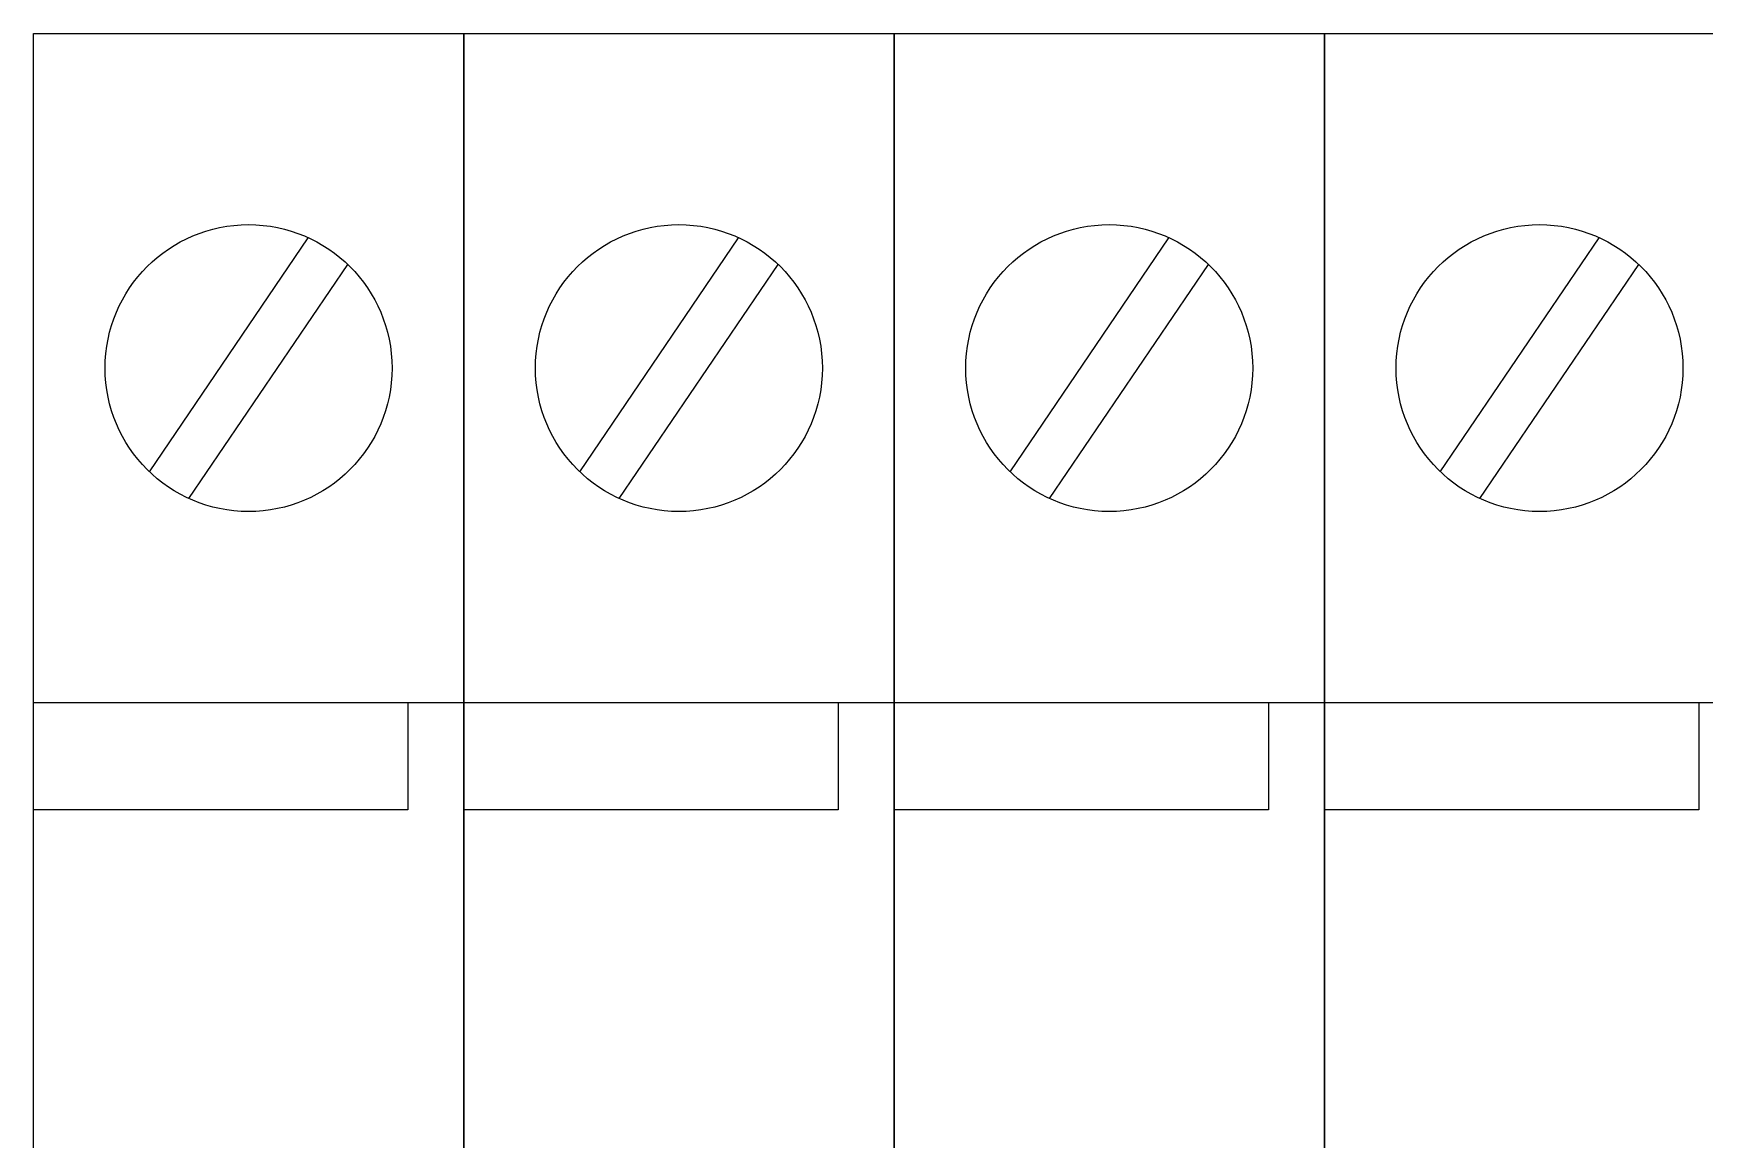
# Model space of a CAD drawing. Header units: millimetres. Extents: x 2139 to 5034, y 655 to 2700.
# Drawn here: x 4212 to 4267, y 1510.3 to 1546.7 of the extents above; entities that cross this region are included whole.
import ezdxf

# ---------------------------------------------------------------- set-up
doc = ezdxf.new("R2010")
doc.units = ezdxf.units.MM

msp = doc.modelspace()

# ---------------------------------------------------------------- linework, layer by layer
at = {"color": 7}
for points in [[(4211.989, 1546.711), (4226.151, 1546.711), (4226.151, 1468.033), (4211.989, 1468.033)], [(4211.989, 1546.711), (4226.151, 1546.711), (4226.151, 1524.681), (4211.989, 1524.681)], [(4211.989, 1546.711), (4226.151, 1546.711), (4226.151, 1468.033), (4211.989, 1468.033)], [(4211.989, 1546.711), (4226.151, 1546.711), (4226.151, 1524.681), (4211.989, 1524.681)], [(4211.989, 1546.711), (4226.151, 1546.711), (4226.151, 1468.033), (4211.989, 1468.033)], [(4211.989, 1546.711), (4226.151, 1546.711), (4226.151, 1524.681), (4211.989, 1524.681)], [(4211.989, 1546.711), (4226.151, 1546.711), (4226.151, 1468.033), (4211.989, 1468.033)], [(4211.989, 1546.711), (4226.151, 1546.711), (4226.151, 1524.681), (4211.989, 1524.681)], [(4211.989, 1546.711), (4226.151, 1546.711), (4226.151, 1468.033), (4211.989, 1468.033)], [(4211.989, 1546.711), (4226.151, 1546.711), (4226.151, 1524.681), (4211.989, 1524.681)], [(4211.989, 1546.711), (4226.151, 1546.711), (4226.151, 1468.033), (4211.989, 1468.033)], [(4211.989, 1546.711), (4226.151, 1546.711), (4226.151, 1524.681), (4211.989, 1524.681)], [(4211.989, 1546.711), (4226.151, 1546.711), (4226.151, 1468.033), (4211.989, 1468.033)], [(4211.989, 1546.711), (4226.151, 1546.711), (4226.151, 1524.681), (4211.989, 1524.681)], [(4211.989, 1546.711), (4226.151, 1546.711), (4226.151, 1468.033), (4211.989, 1468.033)], [(4211.989, 1546.711), (4226.151, 1546.711), (4226.151, 1524.681), (4211.989, 1524.681)], [(4211.989, 1546.711), (4226.151, 1546.711), (4226.151, 1468.033), (4211.989, 1468.033)], [(4211.989, 1546.711), (4226.151, 1546.711), (4226.151, 1524.681), (4211.989, 1524.681)], [(4211.989, 1546.711), (4226.151, 1546.711), (4226.151, 1468.033), (4211.989, 1468.033)], [(4211.989, 1546.711), (4226.151, 1546.711), (4226.151, 1524.681), (4211.989, 1524.681)], [(4211.989, 1546.711), (4226.151, 1546.711), (4226.151, 1468.033), (4211.989, 1468.033)], [(4211.989, 1546.711), (4226.151, 1546.711), (4226.151, 1524.681), (4211.989, 1524.681)], [(4211.989, 1546.711), (4226.151, 1546.711), (4226.151, 1468.033), (4211.989, 1468.033)], [(4211.989, 1546.711), (4226.151, 1546.711), (4226.151, 1524.681), (4211.989, 1524.681)], [(4211.989, 1546.711), (4226.151, 1546.711), (4226.151, 1468.033), (4211.989, 1468.033)], [(4211.989, 1546.711), (4226.151, 1546.711), (4226.151, 1524.681), (4211.989, 1524.681)], [(4211.989, 1546.711), (4226.151, 1546.711), (4226.151, 1468.033), (4211.989, 1468.033)], [(4211.989, 1546.711), (4226.151, 1546.711), (4226.151, 1524.681), (4211.989, 1524.681)], [(4211.989, 1546.711), (4226.151, 1546.711), (4226.151, 1468.033), (4211.989, 1468.033)], [(4211.989, 1546.711), (4226.151, 1546.711), (4226.151, 1524.681), (4211.989, 1524.681)], [(4211.989, 1546.711), (4226.151, 1546.711), (4226.151, 1468.033), (4211.989, 1468.033)], [(4211.989, 1546.711), (4226.151, 1546.711), (4226.151, 1524.681), (4211.989, 1524.681)], [(4211.989, 1546.711), (4226.151, 1546.711), (4226.151, 1468.033), (4211.989, 1468.033)], [(4211.989, 1546.711), (4226.151, 1546.711), (4226.151, 1524.681), (4211.989, 1524.681)], [(4211.989, 1546.711), (4226.151, 1546.711), (4226.151, 1468.033), (4211.989, 1468.033)], [(4211.989, 1546.711), (4226.151, 1546.711), (4226.151, 1524.681), (4211.989, 1524.681)], [(4211.989, 1546.711), (4226.151, 1546.711), (4226.151, 1468.033), (4211.989, 1468.033)], [(4211.989, 1546.711), (4226.151, 1546.711), (4226.151, 1524.681), (4211.989, 1524.681)], [(4211.989, 1546.711), (4226.151, 1546.711), (4226.151, 1468.033), (4211.989, 1468.033)], [(4211.989, 1546.711), (4226.151, 1546.711), (4226.151, 1524.681), (4211.989, 1524.681)], [(4226.151, 1546.711), (4240.314, 1546.711), (4240.314, 1468.033), (4226.151, 1468.033)], [(4226.151, 1546.711), (4240.314, 1546.711), (4240.314, 1524.681), (4226.151, 1524.681)], [(4226.151, 1546.711), (4240.314, 1546.711), (4240.314, 1468.033), (4226.151, 1468.033)], [(4226.151, 1546.711), (4240.314, 1546.711), (4240.314, 1524.681), (4226.151, 1524.681)], [(4226.151, 1546.711), (4240.314, 1546.711), (4240.314, 1468.033), (4226.151, 1468.033)], [(4226.151, 1546.711), (4240.314, 1546.711), (4240.314, 1524.681), (4226.151, 1524.681)], [(4226.151, 1546.711), (4240.314, 1546.711), (4240.314, 1468.033), (4226.151, 1468.033)], [(4226.151, 1546.711), (4240.314, 1546.711), (4240.314, 1524.681), (4226.151, 1524.681)], [(4226.151, 1546.711), (4240.314, 1546.711), (4240.314, 1468.033), (4226.151, 1468.033)], [(4226.151, 1546.711), (4240.314, 1546.711), (4240.314, 1524.681), (4226.151, 1524.681)], [(4226.151, 1546.711), (4240.314, 1546.711), (4240.314, 1468.033), (4226.151, 1468.033)], [(4226.151, 1546.711), (4240.314, 1546.711), (4240.314, 1524.681), (4226.151, 1524.681)], [(4226.151, 1546.711), (4240.314, 1546.711), (4240.314, 1468.033), (4226.151, 1468.033)], [(4226.151, 1546.711), (4240.314, 1546.711), (4240.314, 1524.681), (4226.151, 1524.681)], [(4226.151, 1546.711), (4240.314, 1546.711), (4240.314, 1468.033), (4226.151, 1468.033)], [(4226.151, 1546.711), (4240.314, 1546.711), (4240.314, 1524.681), (4226.151, 1524.681)], [(4226.151, 1546.711), (4240.314, 1546.711), (4240.314, 1468.033), (4226.151, 1468.033)], [(4226.151, 1546.711), (4240.314, 1546.711), (4240.314, 1524.681), (4226.151, 1524.681)], [(4226.151, 1546.711), (4240.314, 1546.711), (4240.314, 1468.033), (4226.151, 1468.033)], [(4226.151, 1546.711), (4240.314, 1546.711), (4240.314, 1524.681), (4226.151, 1524.681)], [(4226.151, 1546.711), (4240.314, 1546.711), (4240.314, 1468.033), (4226.151, 1468.033)], [(4226.151, 1546.711), (4240.314, 1546.711), (4240.314, 1524.681), (4226.151, 1524.681)], [(4226.151, 1546.711), (4240.314, 1546.711), (4240.314, 1468.033), (4226.151, 1468.033)], [(4226.151, 1546.711), (4240.314, 1546.711), (4240.314, 1524.681), (4226.151, 1524.681)], [(4226.151, 1546.711), (4240.314, 1546.711), (4240.314, 1468.033), (4226.151, 1468.033)], [(4226.151, 1546.711), (4240.314, 1546.711), (4240.314, 1524.681), (4226.151, 1524.681)], [(4226.151, 1546.711), (4240.314, 1546.711), (4240.314, 1468.033), (4226.151, 1468.033)], [(4226.151, 1546.711), (4240.314, 1546.711), (4240.314, 1524.681), (4226.151, 1524.681)], [(4226.151, 1546.711), (4240.314, 1546.711), (4240.314, 1468.033), (4226.151, 1468.033)], [(4226.151, 1546.711), (4240.314, 1546.711), (4240.314, 1524.681), (4226.151, 1524.681)], [(4226.151, 1546.711), (4240.314, 1546.711), (4240.314, 1468.033), (4226.151, 1468.033)], [(4226.151, 1546.711), (4240.314, 1546.711), (4240.314, 1524.681), (4226.151, 1524.681)], [(4226.151, 1546.711), (4240.314, 1546.711), (4240.314, 1468.033), (4226.151, 1468.033)], [(4226.151, 1546.711), (4240.314, 1546.711), (4240.314, 1524.681), (4226.151, 1524.681)], [(4226.151, 1546.711), (4240.314, 1546.711), (4240.314, 1468.033), (4226.151, 1468.033)], [(4226.151, 1546.711), (4240.314, 1546.711), (4240.314, 1524.681), (4226.151, 1524.681)], [(4226.151, 1546.711), (4240.314, 1546.711), (4240.314, 1468.033), (4226.151, 1468.033)], [(4226.151, 1546.711), (4240.314, 1546.711), (4240.314, 1524.681), (4226.151, 1524.681)], [(4226.151, 1546.711), (4240.314, 1546.711), (4240.314, 1468.033), (4226.151, 1468.033)], [(4226.151, 1546.711), (4240.314, 1546.711), (4240.314, 1524.681), (4226.151, 1524.681)], [(4240.314, 1546.711), (4254.476, 1546.711), (4254.476, 1468.033), (4240.314, 1468.033)], [(4240.314, 1546.711), (4254.476, 1546.711), (4254.476, 1524.681), (4240.314, 1524.681)], [(4240.314, 1546.711), (4254.476, 1546.711), (4254.476, 1468.033), (4240.314, 1468.033)], [(4240.314, 1546.711), (4254.476, 1546.711), (4254.476, 1524.681), (4240.314, 1524.681)], [(4240.314, 1546.711), (4254.476, 1546.711), (4254.476, 1468.033), (4240.314, 1468.033)], [(4240.314, 1546.711), (4254.476, 1546.711), (4254.476, 1524.681), (4240.314, 1524.681)], [(4240.314, 1546.711), (4254.476, 1546.711), (4254.476, 1468.033), (4240.314, 1468.033)], [(4240.314, 1546.711), (4254.476, 1546.711), (4254.476, 1524.681), (4240.314, 1524.681)], [(4240.314, 1546.711), (4254.476, 1546.711), (4254.476, 1468.033), (4240.314, 1468.033)], [(4240.314, 1546.711), (4254.476, 1546.711), (4254.476, 1524.681), (4240.314, 1524.681)], [(4240.314, 1546.711), (4254.476, 1546.711), (4254.476, 1468.033), (4240.314, 1468.033)], [(4240.314, 1546.711), (4254.476, 1546.711), (4254.476, 1524.681), (4240.314, 1524.681)], [(4240.314, 1546.711), (4254.476, 1546.711), (4254.476, 1468.033), (4240.314, 1468.033)], [(4240.314, 1546.711), (4254.476, 1546.711), (4254.476, 1524.681), (4240.314, 1524.681)], [(4240.314, 1546.711), (4254.476, 1546.711), (4254.476, 1468.033), (4240.314, 1468.033)], [(4240.314, 1546.711), (4254.476, 1546.711), (4254.476, 1524.681), (4240.314, 1524.681)], [(4240.314, 1546.711), (4254.476, 1546.711), (4254.476, 1468.033), (4240.314, 1468.033)], [(4240.314, 1546.711), (4254.476, 1546.711), (4254.476, 1524.681), (4240.314, 1524.681)], [(4240.314, 1546.711), (4254.476, 1546.711), (4254.476, 1468.033), (4240.314, 1468.033)], [(4240.314, 1546.711), (4254.476, 1546.711), (4254.476, 1524.681), (4240.314, 1524.681)], [(4240.314, 1546.711), (4254.476, 1546.711), (4254.476, 1468.033), (4240.314, 1468.033)], [(4240.314, 1546.711), (4254.476, 1546.711), (4254.476, 1524.681), (4240.314, 1524.681)], [(4240.314, 1546.711), (4254.476, 1546.711), (4254.476, 1468.033), (4240.314, 1468.033)], [(4240.314, 1546.711), (4254.476, 1546.711), (4254.476, 1524.681), (4240.314, 1524.681)], [(4240.314, 1546.711), (4254.476, 1546.711), (4254.476, 1468.033), (4240.314, 1468.033)], [(4240.314, 1546.711), (4254.476, 1546.711), (4254.476, 1524.681), (4240.314, 1524.681)], [(4240.314, 1546.711), (4254.476, 1546.711), (4254.476, 1468.033), (4240.314, 1468.033)], [(4240.314, 1546.711), (4254.476, 1546.711), (4254.476, 1524.681), (4240.314, 1524.681)], [(4240.314, 1546.711), (4254.476, 1546.711), (4254.476, 1468.033), (4240.314, 1468.033)], [(4240.314, 1546.711), (4254.476, 1546.711), (4254.476, 1524.681), (4240.314, 1524.681)], [(4240.314, 1546.711), (4254.476, 1546.711), (4254.476, 1468.033), (4240.314, 1468.033)], [(4240.314, 1546.711), (4254.476, 1546.711), (4254.476, 1524.681), (4240.314, 1524.681)], [(4240.314, 1546.711), (4254.476, 1546.711), (4254.476, 1468.033), (4240.314, 1468.033)], [(4240.314, 1546.711), (4254.476, 1546.711), (4254.476, 1524.681), (4240.314, 1524.681)], [(4240.314, 1546.711), (4254.476, 1546.711), (4254.476, 1468.033), (4240.314, 1468.033)], [(4240.314, 1546.711), (4254.476, 1546.711), (4254.476, 1524.681), (4240.314, 1524.681)], [(4240.314, 1546.711), (4254.476, 1546.711), (4254.476, 1468.033), (4240.314, 1468.033)], [(4240.314, 1546.711), (4254.476, 1546.711), (4254.476, 1524.681), (4240.314, 1524.681)], [(4240.314, 1546.711), (4254.476, 1546.711), (4254.476, 1468.033), (4240.314, 1468.033)], [(4240.314, 1546.711), (4254.476, 1546.711), (4254.476, 1524.681), (4240.314, 1524.681)], [(4254.476, 1546.711), (4268.638, 1546.711), (4268.638, 1468.033), (4254.476, 1468.033)], [(4254.476, 1546.711), (4268.638, 1546.711), (4268.638, 1524.681), (4254.476, 1524.681)], [(4254.476, 1546.711), (4268.638, 1546.711), (4268.638, 1468.033), (4254.476, 1468.033)], [(4254.476, 1546.711), (4268.638, 1546.711), (4268.638, 1524.681), (4254.476, 1524.681)], [(4254.476, 1546.711), (4268.638, 1546.711), (4268.638, 1468.033), (4254.476, 1468.033)], [(4254.476, 1546.711), (4268.638, 1546.711), (4268.638, 1524.681), (4254.476, 1524.681)], [(4254.476, 1546.711), (4268.638, 1546.711), (4268.638, 1468.033), (4254.476, 1468.033)], [(4254.476, 1546.711), (4268.638, 1546.711), (4268.638, 1524.681), (4254.476, 1524.681)], [(4254.476, 1546.711), (4268.638, 1546.711), (4268.638, 1468.033), (4254.476, 1468.033)], [(4254.476, 1546.711), (4268.638, 1546.711), (4268.638, 1524.681), (4254.476, 1524.681)], [(4254.476, 1546.711), (4268.638, 1546.711), (4268.638, 1468.033), (4254.476, 1468.033)], [(4254.476, 1546.711), (4268.638, 1546.711), (4268.638, 1524.681), (4254.476, 1524.681)], [(4254.476, 1546.711), (4268.638, 1546.711), (4268.638, 1468.033), (4254.476, 1468.033)], [(4254.476, 1546.711), (4268.638, 1546.711), (4268.638, 1524.681), (4254.476, 1524.681)], [(4254.476, 1546.711), (4268.638, 1546.711), (4268.638, 1468.033), (4254.476, 1468.033)], [(4254.476, 1546.711), (4268.638, 1546.711), (4268.638, 1524.681), (4254.476, 1524.681)], [(4254.476, 1546.711), (4268.638, 1546.711), (4268.638, 1468.033), (4254.476, 1468.033)], [(4254.476, 1546.711), (4268.638, 1546.711), (4268.638, 1524.681), (4254.476, 1524.681)], [(4254.476, 1546.711), (4268.638, 1546.711), (4268.638, 1468.033), (4254.476, 1468.033)], [(4254.476, 1546.711), (4268.638, 1546.711), (4268.638, 1524.681), (4254.476, 1524.681)], [(4254.476, 1546.711), (4268.638, 1546.711), (4268.638, 1468.033), (4254.476, 1468.033)], [(4254.476, 1546.711), (4268.638, 1546.711), (4268.638, 1524.681), (4254.476, 1524.681)], [(4254.476, 1546.711), (4268.638, 1546.711), (4268.638, 1468.033), (4254.476, 1468.033)], [(4254.476, 1546.711), (4268.638, 1546.711), (4268.638, 1524.681), (4254.476, 1524.681)], [(4254.476, 1546.711), (4268.638, 1546.711), (4268.638, 1468.033), (4254.476, 1468.033)], [(4254.476, 1546.711), (4268.638, 1546.711), (4268.638, 1524.681), (4254.476, 1524.681)], [(4254.476, 1546.711), (4268.638, 1546.711), (4268.638, 1468.033), (4254.476, 1468.033)], [(4254.476, 1546.711), (4268.638, 1546.711), (4268.638, 1524.681), (4254.476, 1524.681)], [(4254.476, 1546.711), (4268.638, 1546.711), (4268.638, 1468.033), (4254.476, 1468.033)], [(4254.476, 1546.711), (4268.638, 1546.711), (4268.638, 1524.681), (4254.476, 1524.681)], [(4254.476, 1546.711), (4268.638, 1546.711), (4268.638, 1468.033), (4254.476, 1468.033)], [(4254.476, 1546.711), (4268.638, 1546.711), (4268.638, 1524.681), (4254.476, 1524.681)], [(4254.476, 1546.711), (4268.638, 1546.711), (4268.638, 1468.033), (4254.476, 1468.033)], [(4254.476, 1546.711), (4268.638, 1546.711), (4268.638, 1524.681), (4254.476, 1524.681)], [(4254.476, 1546.711), (4268.638, 1546.711), (4268.638, 1468.033), (4254.476, 1468.033)], [(4254.476, 1546.711), (4268.638, 1546.711), (4268.638, 1524.681), (4254.476, 1524.681)], [(4254.476, 1546.711), (4268.638, 1546.711), (4268.638, 1468.033), (4254.476, 1468.033)], [(4254.476, 1546.711), (4268.638, 1546.711), (4268.638, 1524.681), (4254.476, 1524.681)], [(4254.476, 1546.711), (4268.638, 1546.711), (4268.638, 1468.033), (4254.476, 1468.033)], [(4254.476, 1546.711), (4268.638, 1546.711), (4268.638, 1524.681), (4254.476, 1524.681)]]:
    msp.add_lwpolyline(points, close=True, dxfattribs=at)
for points in [[(4215.806, 1532.286), (4221.035, 1539.988)], [(4215.806, 1532.286), (4221.035, 1539.988)], [(4215.806, 1532.286), (4221.035, 1539.988)], [(4215.806, 1532.286), (4221.035, 1539.988)], [(4215.806, 1532.286), (4221.035, 1539.988)], [(4215.806, 1532.286), (4221.035, 1539.988)], [(4215.806, 1532.286), (4221.035, 1539.988)], [(4215.806, 1532.286), (4221.035, 1539.988)], [(4215.806, 1532.286), (4221.035, 1539.988)], [(4215.806, 1532.286), (4221.035, 1539.988)], [(4215.806, 1532.286), (4221.035, 1539.988)], [(4215.806, 1532.286), (4221.035, 1539.988)], [(4215.806, 1532.286), (4221.035, 1539.988)], [(4215.806, 1532.286), (4221.035, 1539.988)], [(4215.806, 1532.286), (4221.035, 1539.988)], [(4215.806, 1532.286), (4221.035, 1539.988)], [(4215.806, 1532.286), (4221.035, 1539.988)], [(4215.806, 1532.286), (4221.035, 1539.988)], [(4215.806, 1532.286), (4221.035, 1539.988)], [(4215.806, 1532.286), (4221.035, 1539.988)], [(4229.968, 1532.286), (4235.198, 1539.988)], [(4229.968, 1532.286), (4235.198, 1539.988)], [(4229.968, 1532.286), (4235.198, 1539.988)], [(4229.968, 1532.286), (4235.198, 1539.988)], [(4229.968, 1532.286), (4235.198, 1539.988)], [(4229.968, 1532.286), (4235.198, 1539.988)], [(4229.968, 1532.286), (4235.198, 1539.988)], [(4229.968, 1532.286), (4235.198, 1539.988)], [(4229.968, 1532.286), (4235.198, 1539.988)], [(4229.968, 1532.286), (4235.198, 1539.988)], [(4229.968, 1532.286), (4235.198, 1539.988)], [(4229.968, 1532.286), (4235.198, 1539.988)], [(4229.968, 1532.286), (4235.198, 1539.988)], [(4229.968, 1532.286), (4235.198, 1539.988)], [(4229.968, 1532.286), (4235.198, 1539.988)], [(4229.968, 1532.286), (4235.198, 1539.988)], [(4229.968, 1532.286), (4235.198, 1539.988)], [(4229.968, 1532.286), (4235.198, 1539.988)], [(4229.968, 1532.286), (4235.198, 1539.988)], [(4229.968, 1532.286), (4235.198, 1539.988)], [(4244.13, 1532.286), (4249.36, 1539.988)], [(4244.13, 1532.286), (4249.36, 1539.988)], [(4244.13, 1532.286), (4249.36, 1539.988)], [(4244.13, 1532.286), (4249.36, 1539.988)], [(4244.13, 1532.286), (4249.36, 1539.988)], [(4244.13, 1532.286), (4249.36, 1539.988)], [(4244.13, 1532.286), (4249.36, 1539.988)], [(4244.13, 1532.286), (4249.36, 1539.988)], [(4244.13, 1532.286), (4249.36, 1539.988)], [(4244.13, 1532.286), (4249.36, 1539.988)], [(4244.13, 1532.286), (4249.36, 1539.988)], [(4244.13, 1532.286), (4249.36, 1539.988)], [(4244.13, 1532.286), (4249.36, 1539.988)], [(4244.13, 1532.286), (4249.36, 1539.988)], [(4244.13, 1532.286), (4249.36, 1539.988)], [(4244.13, 1532.286), (4249.36, 1539.988)], [(4244.13, 1532.286), (4249.36, 1539.988)], [(4244.13, 1532.286), (4249.36, 1539.988)], [(4244.13, 1532.286), (4249.36, 1539.988)], [(4244.13, 1532.286), (4249.36, 1539.988)], [(4258.292, 1532.286), (4263.522, 1539.988)], [(4258.292, 1532.286), (4263.522, 1539.988)], [(4258.292, 1532.286), (4263.522, 1539.988)], [(4258.292, 1532.286), (4263.522, 1539.988)], [(4258.292, 1532.286), (4263.522, 1539.988)], [(4258.292, 1532.286), (4263.522, 1539.988)], [(4258.292, 1532.286), (4263.522, 1539.988)], [(4258.292, 1532.286), (4263.522, 1539.988)], [(4258.292, 1532.286), (4263.522, 1539.988)], [(4258.292, 1532.286), (4263.522, 1539.988)], [(4258.292, 1532.286), (4263.522, 1539.988)], [(4258.292, 1532.286), (4263.522, 1539.988)], [(4258.292, 1532.286), (4263.522, 1539.988)], [(4258.292, 1532.286), (4263.522, 1539.988)], [(4258.292, 1532.286), (4263.522, 1539.988)], [(4258.292, 1532.286), (4263.522, 1539.988)], [(4258.292, 1532.286), (4263.522, 1539.988)], [(4258.292, 1532.286), (4263.522, 1539.988)], [(4258.292, 1532.286), (4263.522, 1539.988)], [(4258.292, 1532.286), (4263.522, 1539.988)], [(4217.108, 1531.403), (4222.337, 1539.104)], [(4217.108, 1531.403), (4222.337, 1539.104)], [(4217.108, 1531.403), (4222.337, 1539.104)], [(4217.108, 1531.403), (4222.337, 1539.104)], [(4217.108, 1531.403), (4222.337, 1539.104)], [(4217.108, 1531.403), (4222.337, 1539.104)], [(4217.108, 1531.403), (4222.337, 1539.104)], [(4217.108, 1531.403), (4222.337, 1539.104)], [(4217.108, 1531.403), (4222.337, 1539.104)], [(4217.108, 1531.403), (4222.337, 1539.104)], [(4217.108, 1531.403), (4222.337, 1539.104)], [(4217.108, 1531.403), (4222.337, 1539.104)], [(4217.108, 1531.403), (4222.337, 1539.104)], [(4217.108, 1531.403), (4222.337, 1539.104)], [(4217.108, 1531.403), (4222.337, 1539.104)], [(4217.108, 1531.403), (4222.337, 1539.104)], [(4217.108, 1531.403), (4222.337, 1539.104)], [(4217.108, 1531.403), (4222.337, 1539.104)], [(4217.108, 1531.403), (4222.337, 1539.104)], [(4217.108, 1531.403), (4222.337, 1539.104)], [(4231.27, 1531.403), (4236.499, 1539.104)], [(4231.27, 1531.403), (4236.499, 1539.104)], [(4231.27, 1531.403), (4236.499, 1539.104)], [(4231.27, 1531.403), (4236.499, 1539.104)], [(4231.27, 1531.403), (4236.499, 1539.104)], [(4231.27, 1531.403), (4236.499, 1539.104)], [(4231.27, 1531.403), (4236.499, 1539.104)], [(4231.27, 1531.403), (4236.499, 1539.104)], [(4231.27, 1531.403), (4236.499, 1539.104)], [(4231.27, 1531.403), (4236.499, 1539.104)], [(4231.27, 1531.403), (4236.499, 1539.104)], [(4231.27, 1531.403), (4236.499, 1539.104)], [(4231.27, 1531.403), (4236.499, 1539.104)], [(4231.27, 1531.403), (4236.499, 1539.104)], [(4231.27, 1531.403), (4236.499, 1539.104)], [(4231.27, 1531.403), (4236.499, 1539.104)], [(4231.27, 1531.403), (4236.499, 1539.104)], [(4231.27, 1531.403), (4236.499, 1539.104)], [(4231.27, 1531.403), (4236.499, 1539.104)], [(4231.27, 1531.403), (4236.499, 1539.104)], [(4245.432, 1531.403), (4250.661, 1539.104)], [(4245.432, 1531.403), (4250.661, 1539.104)], [(4245.432, 1531.403), (4250.661, 1539.104)], [(4245.432, 1531.403), (4250.661, 1539.104)], [(4245.432, 1531.403), (4250.661, 1539.104)], [(4245.432, 1531.403), (4250.661, 1539.104)], [(4245.432, 1531.403), (4250.661, 1539.104)], [(4245.432, 1531.403), (4250.661, 1539.104)], [(4245.432, 1531.403), (4250.661, 1539.104)], [(4245.432, 1531.403), (4250.661, 1539.104)], [(4245.432, 1531.403), (4250.661, 1539.104)], [(4245.432, 1531.403), (4250.661, 1539.104)], [(4245.432, 1531.403), (4250.661, 1539.104)], [(4245.432, 1531.403), (4250.661, 1539.104)], [(4245.432, 1531.403), (4250.661, 1539.104)], [(4245.432, 1531.403), (4250.661, 1539.104)], [(4245.432, 1531.403), (4250.661, 1539.104)], [(4245.432, 1531.403), (4250.661, 1539.104)], [(4245.432, 1531.403), (4250.661, 1539.104)], [(4245.432, 1531.403), (4250.661, 1539.104)], [(4259.594, 1531.403), (4264.823, 1539.104)], [(4259.594, 1531.403), (4264.823, 1539.104)], [(4259.594, 1531.403), (4264.823, 1539.104)], [(4259.594, 1531.403), (4264.823, 1539.104)], [(4259.594, 1531.403), (4264.823, 1539.104)], [(4259.594, 1531.403), (4264.823, 1539.104)], [(4259.594, 1531.403), (4264.823, 1539.104)], [(4259.594, 1531.403), (4264.823, 1539.104)], [(4259.594, 1531.403), (4264.823, 1539.104)], [(4259.594, 1531.403), (4264.823, 1539.104)], [(4259.594, 1531.403), (4264.823, 1539.104)], [(4259.594, 1531.403), (4264.823, 1539.104)], [(4259.594, 1531.403), (4264.823, 1539.104)], [(4259.594, 1531.403), (4264.823, 1539.104)], [(4259.594, 1531.403), (4264.823, 1539.104)], [(4259.594, 1531.403), (4264.823, 1539.104)], [(4259.594, 1531.403), (4264.823, 1539.104)], [(4259.594, 1531.403), (4264.823, 1539.104)], [(4259.594, 1531.403), (4264.823, 1539.104)], [(4259.594, 1531.403), (4264.823, 1539.104)], [(4224.316, 1524.681), (4224.316, 1521.16), (4211.989, 1521.16)], [(4224.316, 1524.681), (4224.316, 1521.16), (4211.989, 1521.16)], [(4224.316, 1524.681), (4224.316, 1521.16), (4211.989, 1521.16)], [(4224.316, 1524.681), (4224.316, 1521.16), (4211.989, 1521.16)], [(4224.316, 1524.681), (4224.316, 1521.16), (4211.989, 1521.16)], [(4224.316, 1524.681), (4224.316, 1521.16), (4211.989, 1521.16)], [(4224.316, 1524.681), (4224.316, 1521.16), (4211.989, 1521.16)], [(4224.316, 1524.681), (4224.316, 1521.16), (4211.989, 1521.16)], [(4224.316, 1524.681), (4224.316, 1521.16), (4211.989, 1521.16)], [(4224.316, 1524.681), (4224.316, 1521.16), (4211.989, 1521.16)], [(4224.316, 1524.681), (4224.316, 1521.16), (4211.989, 1521.16)], [(4224.316, 1524.681), (4224.316, 1521.16), (4211.989, 1521.16)], [(4224.316, 1524.681), (4224.316, 1521.16), (4211.989, 1521.16)], [(4224.316, 1524.681), (4224.316, 1521.16), (4211.989, 1521.16)], [(4224.316, 1524.681), (4224.316, 1521.16), (4211.989, 1521.16)], [(4224.316, 1524.681), (4224.316, 1521.16), (4211.989, 1521.16)], [(4224.316, 1524.681), (4224.316, 1521.16), (4211.989, 1521.16)], [(4224.316, 1524.681), (4224.316, 1521.16), (4211.989, 1521.16)], [(4224.316, 1524.681), (4224.316, 1521.16), (4211.989, 1521.16)], [(4224.316, 1524.681), (4224.316, 1521.16), (4211.989, 1521.16)], [(4238.478, 1524.681), (4238.478, 1521.16), (4226.151, 1521.16)], [(4238.478, 1524.681), (4238.478, 1521.16), (4226.151, 1521.16)], [(4238.478, 1524.681), (4238.478, 1521.16), (4226.151, 1521.16)], [(4238.478, 1524.681), (4238.478, 1521.16), (4226.151, 1521.16)], [(4238.478, 1524.681), (4238.478, 1521.16), (4226.151, 1521.16)], [(4238.478, 1524.681), (4238.478, 1521.16), (4226.151, 1521.16)], [(4238.478, 1524.681), (4238.478, 1521.16), (4226.151, 1521.16)], [(4238.478, 1524.681), (4238.478, 1521.16), (4226.151, 1521.16)], [(4238.478, 1524.681), (4238.478, 1521.16), (4226.151, 1521.16)], [(4238.478, 1524.681), (4238.478, 1521.16), (4226.151, 1521.16)], [(4238.478, 1524.681), (4238.478, 1521.16), (4226.151, 1521.16)], [(4238.478, 1524.681), (4238.478, 1521.16), (4226.151, 1521.16)], [(4238.478, 1524.681), (4238.478, 1521.16), (4226.151, 1521.16)], [(4238.478, 1524.681), (4238.478, 1521.16), (4226.151, 1521.16)], [(4238.478, 1524.681), (4238.478, 1521.16), (4226.151, 1521.16)], [(4238.478, 1524.681), (4238.478, 1521.16), (4226.151, 1521.16)], [(4238.478, 1524.681), (4238.478, 1521.16), (4226.151, 1521.16)], [(4238.478, 1524.681), (4238.478, 1521.16), (4226.151, 1521.16)], [(4238.478, 1524.681), (4238.478, 1521.16), (4226.151, 1521.16)], [(4238.478, 1524.681), (4238.478, 1521.16), (4226.151, 1521.16)], [(4252.64, 1524.681), (4252.64, 1521.16), (4240.314, 1521.16)], [(4252.64, 1524.681), (4252.64, 1521.16), (4240.314, 1521.16)], [(4252.64, 1524.681), (4252.64, 1521.16), (4240.314, 1521.16)], [(4252.64, 1524.681), (4252.64, 1521.16), (4240.314, 1521.16)], [(4252.64, 1524.681), (4252.64, 1521.16), (4240.314, 1521.16)], [(4252.64, 1524.681), (4252.64, 1521.16), (4240.314, 1521.16)], [(4252.64, 1524.681), (4252.64, 1521.16), (4240.314, 1521.16)], [(4252.64, 1524.681), (4252.64, 1521.16), (4240.314, 1521.16)], [(4252.64, 1524.681), (4252.64, 1521.16), (4240.314, 1521.16)], [(4252.64, 1524.681), (4252.64, 1521.16), (4240.314, 1521.16)], [(4252.64, 1524.681), (4252.64, 1521.16), (4240.314, 1521.16)], [(4252.64, 1524.681), (4252.64, 1521.16), (4240.314, 1521.16)], [(4252.64, 1524.681), (4252.64, 1521.16), (4240.314, 1521.16)], [(4252.64, 1524.681), (4252.64, 1521.16), (4240.314, 1521.16)], [(4252.64, 1524.681), (4252.64, 1521.16), (4240.314, 1521.16)], [(4252.64, 1524.681), (4252.64, 1521.16), (4240.314, 1521.16)], [(4252.64, 1524.681), (4252.64, 1521.16), (4240.314, 1521.16)], [(4252.64, 1524.681), (4252.64, 1521.16), (4240.314, 1521.16)], [(4252.64, 1524.681), (4252.64, 1521.16), (4240.314, 1521.16)], [(4252.64, 1524.681), (4252.64, 1521.16), (4240.314, 1521.16)], [(4266.802, 1524.681), (4266.802, 1521.16), (4254.476, 1521.16)], [(4266.802, 1524.681), (4266.802, 1521.16), (4254.476, 1521.16)], [(4266.802, 1524.681), (4266.802, 1521.16), (4254.476, 1521.16)], [(4266.802, 1524.681), (4266.802, 1521.16), (4254.476, 1521.16)], [(4266.802, 1524.681), (4266.802, 1521.16), (4254.476, 1521.16)], [(4266.802, 1524.681), (4266.802, 1521.16), (4254.476, 1521.16)], [(4266.802, 1524.681), (4266.802, 1521.16), (4254.476, 1521.16)], [(4266.802, 1524.681), (4266.802, 1521.16), (4254.476, 1521.16)], [(4266.802, 1524.681), (4266.802, 1521.16), (4254.476, 1521.16)], [(4266.802, 1524.681), (4266.802, 1521.16), (4254.476, 1521.16)], [(4266.802, 1524.681), (4266.802, 1521.16), (4254.476, 1521.16)], [(4266.802, 1524.681), (4266.802, 1521.16), (4254.476, 1521.16)], [(4266.802, 1524.681), (4266.802, 1521.16), (4254.476, 1521.16)], [(4266.802, 1524.681), (4266.802, 1521.16), (4254.476, 1521.16)], [(4266.802, 1524.681), (4266.802, 1521.16), (4254.476, 1521.16)], [(4266.802, 1524.681), (4266.802, 1521.16), (4254.476, 1521.16)], [(4266.802, 1524.681), (4266.802, 1521.16), (4254.476, 1521.16)], [(4266.802, 1524.681), (4266.802, 1521.16), (4254.476, 1521.16)], [(4266.802, 1524.681), (4266.802, 1521.16), (4254.476, 1521.16)], [(4266.802, 1524.681), (4266.802, 1521.16), (4254.476, 1521.16)]]:
    msp.add_lwpolyline(points, dxfattribs=at)
for centre in [(4219.07, 1535.696), (4219.07, 1535.696), (4219.07, 1535.696), (4219.07, 1535.696), (4219.07, 1535.696), (4219.07, 1535.696), (4219.07, 1535.696), (4219.07, 1535.696), (4219.07, 1535.696), (4219.07, 1535.696), (4219.07, 1535.696), (4219.07, 1535.696), (4219.07, 1535.696), (4219.07, 1535.696), (4219.07, 1535.696), (4219.07, 1535.696), (4219.07, 1535.696), (4219.07, 1535.696), (4219.07, 1535.696), (4219.07, 1535.696), (4233.233, 1535.696), (4233.233, 1535.696), (4233.233, 1535.696), (4233.233, 1535.696), (4233.233, 1535.696), (4233.233, 1535.696), (4233.233, 1535.696), (4233.233, 1535.696), (4233.233, 1535.696), (4233.233, 1535.696), (4233.233, 1535.696), (4233.233, 1535.696), (4233.233, 1535.696), (4233.233, 1535.696), (4233.233, 1535.696), (4233.233, 1535.696), (4233.233, 1535.696), (4233.233, 1535.696), (4233.233, 1535.696), (4233.233, 1535.696), (4247.395, 1535.696), (4247.395, 1535.696), (4247.395, 1535.696), (4247.395, 1535.696), (4247.395, 1535.696), (4247.395, 1535.696), (4247.395, 1535.696), (4247.395, 1535.696), (4247.395, 1535.696), (4247.395, 1535.696), (4247.395, 1535.696), (4247.395, 1535.696), (4247.395, 1535.696), (4247.395, 1535.696), (4247.395, 1535.696), (4247.395, 1535.696), (4247.395, 1535.696), (4247.395, 1535.696), (4247.395, 1535.696), (4247.395, 1535.696), (4261.557, 1535.696), (4261.557, 1535.696), (4261.557, 1535.696), (4261.557, 1535.696), (4261.557, 1535.696), (4261.557, 1535.696), (4261.557, 1535.696), (4261.557, 1535.696), (4261.557, 1535.696), (4261.557, 1535.696), (4261.557, 1535.696), (4261.557, 1535.696), (4261.557, 1535.696), (4261.557, 1535.696), (4261.557, 1535.696), (4261.557, 1535.696), (4261.557, 1535.696), (4261.557, 1535.696), (4261.557, 1535.696), (4261.557, 1535.696)]:
    msp.add_circle(centre, 4.721, dxfattribs=at)

doc.saveas('drawing.dxf')
